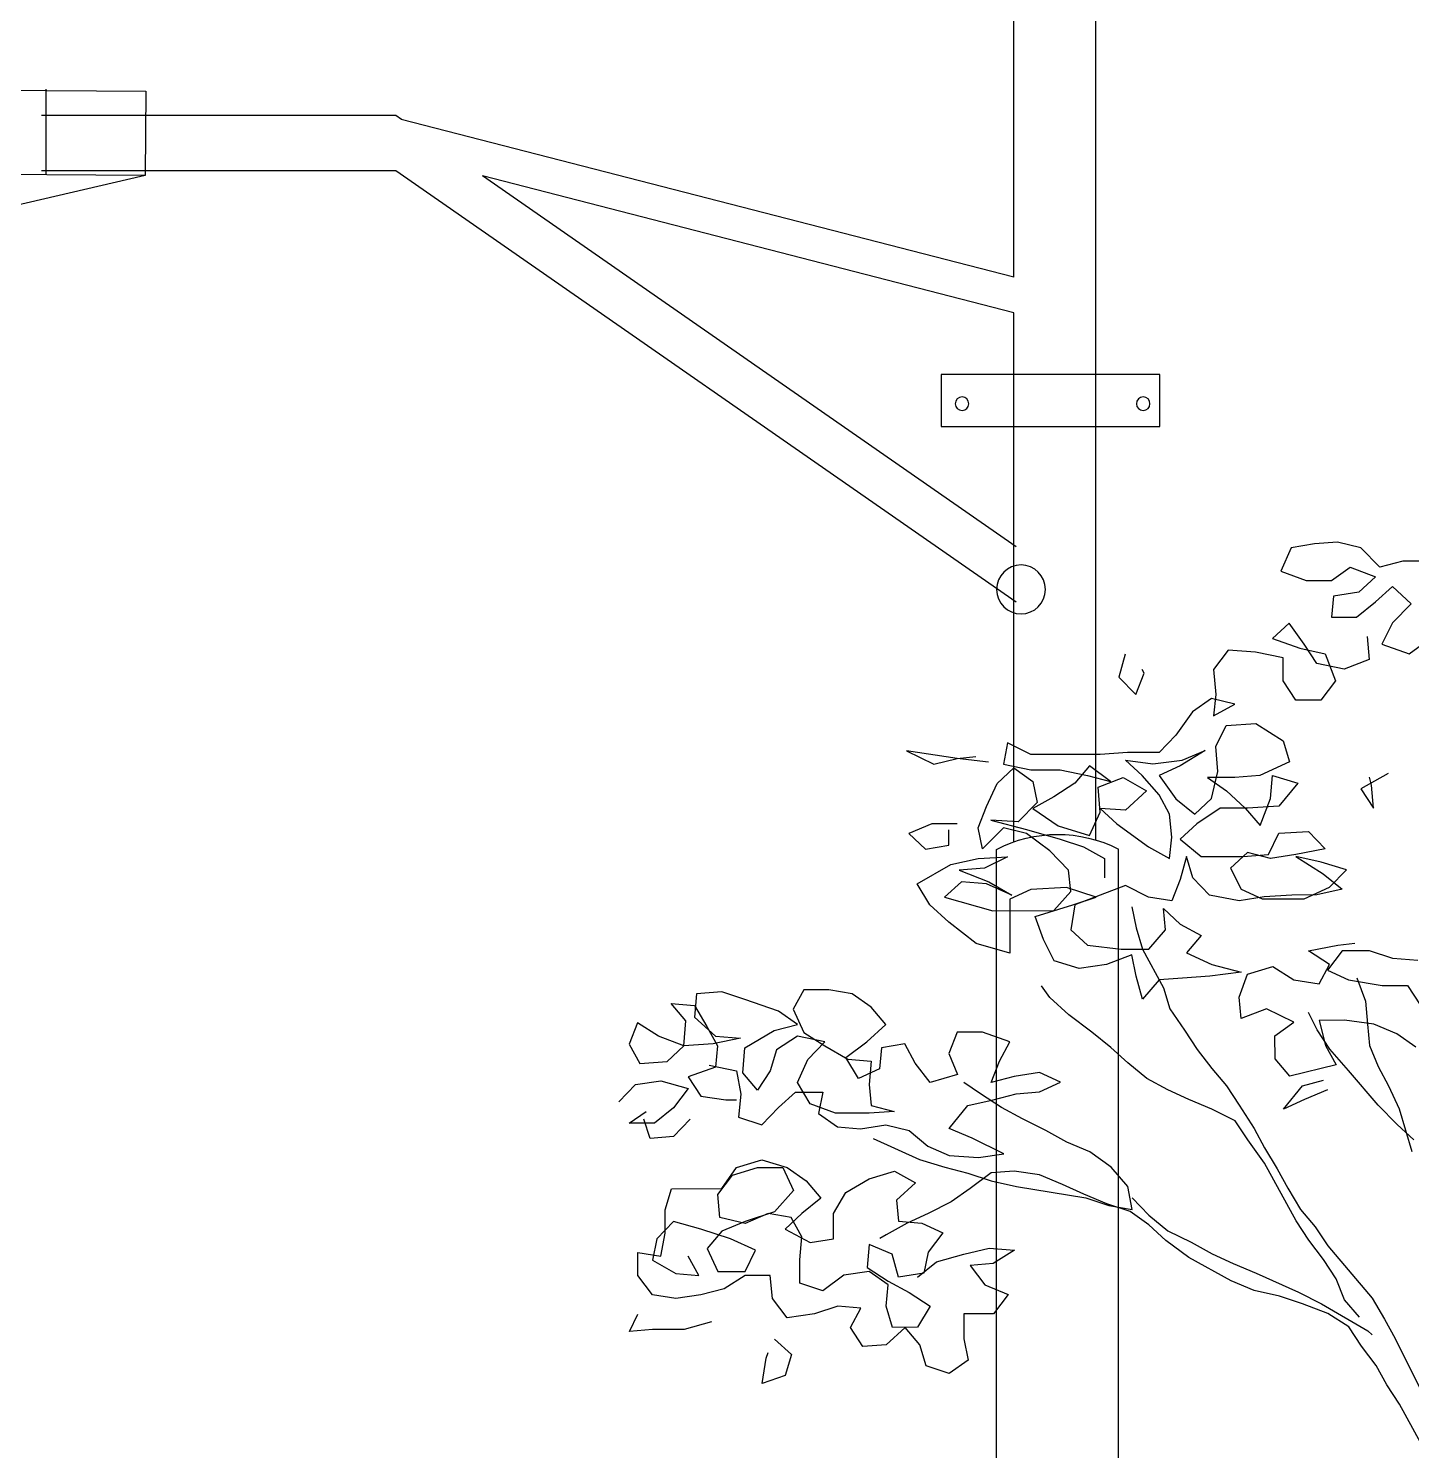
# Model space of a CAD drawing. Header units: inches. Extents: x 295786 to 300745, y 68261 to 70432.
# Drawn here: x 296154.21 to 296194.31, y 70323.54 to 70364.77 of the extents above; entities that cross this region are included whole.
import ezdxf

# ---------------------------------------------------------------- set-up
doc = ezdxf.new("R2010")
doc.units = ezdxf.units.IN
doc.header["$MEASUREMENT"] = 0
for name, color, linetype in [('new line', 2, 'Continuous'), ('POLE', 3, 'Continuous'), ('Tree', 102, 'Continuous')]:
    doc.layers.add(name, color=color, linetype=linetype)

# ---------------------------------------------------------------- blocks, each defined once
blk = doc.blocks.new('SINGLE POST')
at = {"layer": 'POLE', "color": 9}
for p, q in [((118123.337, 38241.697, 6.686), (118123.336, 38266.299, 6.686)), ((118125.716, 38241.723, 6.686), (118125.715, 38264.552, 6.686)), ((118163.091, 38247.189, 6.686), (118150.879, 38247.12, 6.686)), ((118150.879, 38247.12, 6.686), (118150.897, 38244.669, 6.686)), ((118153.782, 38247.179, 6.686), (118153.782, 38244.712, 6.686)), ((118125.716, 38241.723, 6.686), (118143.477, 38246.301, 6.686)), ((118150.897, 38244.669, 6.686), (118168.283, 38244.801, 6.686)), ((118150.897, 38244.669, 6.686), (118168.283, 38244.801, 6.686)), ((118125.716, 38240.692, 6.686), (118141.115, 38244.661, 6.686)), ((118150.897, 38244.669, 6.686), (118157.791, 38243.081, 6.686)), ((118123.338, 38225.412, 6.686), (118123.337, 38241.697, 6.686)), ((118125.717, 38225.355, 6.686), (118125.716, 38240.692, 6.686)), ((118122.677, 38147.414, 6.686), (118122.677, 38225.147, 6.686)), ((118126.218, 38147.405, 6.686), (118126.218, 38225.138, 6.686))]:
    blk.add_line(p, q, dxfattribs=at)
at = {"layer": 'POLE', "color": 9, "elevation": 6.686}
for points in [[(118143.471, 38246.299), (118143.631, 38246.41), (118153.909, 38246.41)], [(118125.646, 38232.3), (118143.631, 38244.806), (118153.909, 38244.806)], [(118125.646, 38233.904), (118141.115, 38244.661)]]:
    blk.add_lwpolyline(points, dxfattribs=at)
blk.add_lwpolyline([(118121.483, 38238.906), (118127.817, 38238.906), (118127.817, 38237.399), (118121.483, 38237.399)], close=True, dxfattribs=at)
at = {"layer": 'POLE', "color": 9}
for centre, radius in [((118121.962, 38238.057, 6.686), 0.197), ((118127.215, 38238.057, 6.686), 0.197), ((118125.504, 38232.674, 6.686), 0.709)]:
    blk.add_circle(centre, radius, dxfattribs=at)
blk.add_arc((118124.439, 38221.712, 6.686), 3.86, 62.5635, 117.1538, dxfattribs=at)
blk = doc.blocks.new('T2')
at = {"layer": 'Tree'}
for p, q in [((20.452, 277.476), (21.428, 278.468)), ((21.428, 278.468), (22.62, 278.765)), ((22.62, 278.765), (23.811, 278.665)), ((23.811, 278.665), (25.002, 278.465)), ((25.002, 278.465), (25.542, 277.273)), ((17.962, 277.776), (19.261, 277.775)), ((19.261, 277.775), (20.452, 277.476)), ((21.968, 277.475), (20.668, 276.98)), ((22.942, 276.779), (21.968, 277.475)), ((20.668, 276.98), (21.534, 276.185)), ((24.242, 276.778), (22.942, 276.779)), ((25.542, 277.273), (24.242, 276.778)), ((19.801, 276.484), (18.826, 275.591)), ((20.667, 275.689), (19.801, 276.484)), ((21.534, 276.185), (22.833, 275.985)), ((22.833, 275.985), (22.941, 274.893)), ((18.826, 275.591), (19.8, 274.598)), ((21.641, 274.894), (20.667, 275.689)), ((19.8, 274.598), (20.34, 273.505)), ((22.941, 274.893), (21.641, 274.894)), ((24.347, 273.502), (25.106, 274.593)), ((25.106, 274.593), (25.972, 273.798)), ((18.932, 273.01), (17.849, 273.805)), ((21.098, 273.902), (20.989, 272.71)), ((25.972, 273.798), (24.564, 273.303)), ((20.34, 273.505), (18.932, 273.01)), ((24.564, 273.303), (23.264, 273.006)), ((23.696, 272.509), (24.347, 273.502)), ((25.429, 272.806), (26.838, 273.103)), ((26.838, 273.103), (28.246, 273.201)), ((28.246, 273.201), (29.003, 272.207)), ((20.989, 272.71), (22.288, 272.213)), ((22.288, 272.213), (23.696, 272.509)), ((23.264, 273.006), (22.721, 271.617)), ((25.428, 271.615), (25.429, 272.806)), ((33.552, 272.998), (33.876, 271.806)), ((22.721, 271.617), (23.478, 270.623)), ((24.777, 270.622), (25.428, 271.615)), ((29.003, 272.207), (28.893, 270.917)), ((32.577, 272.006), (32.685, 272.204)), ((33.009, 270.913), (32.577, 272.006)), ((33.876, 271.806), (33.009, 270.913)), ((28.893, 270.917), (29, 269.825)), ((23.478, 270.623), (24.777, 270.622)), ((27.918, 270.421), (29.11, 270.718)), ((29, 269.825), (27.918, 270.421)), ((29.11, 270.718), (30.084, 270.022)), ((26.834, 269.429), (25.425, 268.537)), ((28.35, 269.329), (26.834, 269.429)), ((30.084, 270.022), (30.949, 268.83)), ((28.891, 268.236), (28.35, 269.329)), ((30.949, 268.83), (31.814, 267.936)), ((25.425, 268.537), (25.099, 267.445)), ((28.781, 266.946), (28.891, 268.236)), ((30.623, 267.54), (29.432, 268.037)), ((29.432, 268.037), (30.731, 267.242)), ((31.814, 267.936), (33.439, 267.935)), ((33.439, 267.935), (34.847, 267.834)), ((38.421, 267.831), (39.613, 268.426)), ((39.613, 268.426), (39.828, 267.334)), ((42.211, 267.629), (44.811, 268.024)), ((44.811, 268.024), (43.402, 267.331)), ((25.099, 267.445), (26.615, 266.749)), ((32.139, 267.34), (30.623, 267.54)), ((30.731, 267.242), (31.813, 266.745)), ((33.547, 267.537), (32.139, 267.34)), ((32.68, 266.744), (33.547, 267.537)), ((34.304, 266.445), (35.388, 267.238)), ((34.847, 267.834), (38.421, 267.831)), ((35.388, 267.238), (36.145, 266.344)), ((39.828, 267.334), (38.42, 267.037)), ((40.586, 267.432), (42.211, 267.629)), ((42.211, 267.629), (41.237, 267.729)), ((43.402, 267.331), (42.211, 267.629)), ((20.008, 266.854), (21.416, 266.058)), ((20.874, 266.257), (20.983, 266.654)), ((25.965, 266.75), (24.665, 266.353)), ((26.072, 265.558), (25.965, 266.75)), ((26.615, 266.749), (27.914, 266.649)), ((27.914, 266.649), (29.322, 266.647)), ((29.322, 266.647), (28.347, 265.953)), ((29.105, 265.556), (28.781, 266.946)), ((31.813, 266.745), (30.946, 265.554)), ((31.812, 265.752), (32.68, 266.744)), ((33.654, 266.644), (32.462, 265.95)), ((34.953, 266.146), (33.654, 266.644)), ((35.496, 266.742), (34.304, 266.445)), ((36.904, 267.038), (35.496, 266.742)), ((38.42, 267.037), (36.904, 267.038)), ((39.287, 267.135), (38.311, 266.441)), ((40.152, 266.34), (39.287, 267.135)), ((20.765, 265.066), (20.874, 266.257)), ((21.416, 266.058), (20.765, 265.066)), ((24.665, 266.353), (25.638, 265.161)), ((28.347, 265.953), (27.371, 265.061)), ((31.27, 264.76), (31.812, 265.752)), ((32.462, 265.95), (33.544, 264.956)), ((34.844, 264.856), (34.953, 266.146)), ((36.145, 266.344), (37.227, 265.648)), ((38.311, 266.441), (38.093, 265.349)), ((40.693, 265.149), (40.152, 266.34)), ((25.638, 265.161), (27.263, 265.061)), ((26.612, 264.168), (26.072, 265.558)), ((27.371, 265.061), (26.612, 264.168)), ((27.263, 265.061), (28.671, 265.06)), ((28.671, 265.06), (29.861, 264.264)), ((29.97, 264.761), (29.105, 265.556)), ((30.946, 265.554), (29.97, 264.761)), ((33.544, 264.956), (34.844, 265.054)), ((34.844, 265.054), (33.977, 264.261)), ((38.31, 265.051), (37.009, 264.159)), ((37.227, 265.648), (38.31, 265.051)), ((38.093, 265.349), (39.067, 264.356)), ((41.125, 264.056), (40.693, 265.149)), ((31.16, 263.568), (31.27, 264.76)), ((35.384, 263.664), (34.844, 264.856)), ((40.475, 264.454), (38.634, 263.959)), ((39.067, 264.356), (40.475, 264.454)), ((24.121, 263.872), (23.254, 262.979)), ((25.637, 263.771), (24.121, 263.872)), ((26.177, 262.679), (25.637, 263.771)), ((29.861, 264.264), (30.727, 263.469)), ((31.268, 262.476), (31.16, 263.568)), ((33.977, 264.261), (32.351, 263.071)), ((37.009, 264.159), (35.384, 263.664)), ((38.634, 263.959), (36.9, 263.464)), ((37.441, 262.868), (38.633, 263.761)), ((38.633, 263.761), (39.825, 264.057)), ((39.825, 264.057), (40.907, 262.964)), ((40.907, 262.964), (41.125, 264.056)), ((42.208, 264.254), (43.507, 264.253)), ((42.64, 263.162), (42.641, 263.956)), ((43.507, 264.253), (44.698, 263.755)), ((44.698, 263.755), (43.831, 262.962)), ((23.254, 262.979), (24.77, 262.68)), ((30.727, 263.469), (29.643, 262.577)), ((32.351, 263.071), (31.268, 262.476)), ((35.709, 263.068), (34.625, 262.473)), ((36.9, 263.464), (35.709, 263.068)), ((36.465, 261.876), (37.441, 262.868)), ((43.831, 262.962), (42.64, 263.162)), ((22.169, 261.888), (23.47, 262.284)), ((24.769, 262.581), (23.361, 261.689)), ((23.47, 262.284), (24.769, 262.581)), ((24.77, 262.68), (26.069, 262.48)), ((26.069, 262.48), (27.261, 262.777)), ((27.477, 262.579), (26.177, 262.679)), ((27.261, 262.777), (28.126, 261.982)), ((29.643, 262.577), (27.477, 262.579)), ((30.075, 261.484), (30.401, 262.576)), ((30.401, 262.576), (30.725, 261.385)), ((34.625, 262.473), (34.624, 261.481)), ((41.123, 262.468), (39.607, 262.568)), ((39.607, 262.568), (40.798, 261.972)), ((42.531, 262.169), (41.123, 262.468)), ((44.263, 261.175), (42.531, 262.169)), ((23.035, 260.994), (22.169, 261.888)), ((23.361, 261.689), (22.385, 260.895)), ((28.126, 261.982), (27.584, 260.891)), ((29.208, 260.592), (30.075, 261.484)), ((30.725, 261.385), (31.157, 260.292)), ((36.356, 260.784), (36.465, 261.876)), ((42.097, 261.871), (40.58, 261.277)), ((40.798, 261.972), (42.097, 261.871)), ((22.385, 260.895), (23.684, 260.596)), ((24.334, 260.397), (23.035, 260.994)), ((27.584, 260.891), (26.5, 260.395)), ((32.349, 260.49), (33.54, 261.084)), ((33.54, 261.084), (36.139, 260.089)), ((35.056, 260.487), (36.573, 260.983)), ((37.221, 259.791), (36.356, 260.784)), ((36.573, 260.983), (38.414, 260.882)), ((38.414, 260.882), (39.496, 260.384)), ((40.58, 261.277), (39.388, 260.583)), ((39.388, 260.583), (40.689, 261.178)), ((40.689, 261.178), (41.988, 261.276)), ((41.988, 261.276), (42.854, 260.481)), ((43.612, 260.083), (44.263, 261.175)), ((23.684, 260.596), (24.984, 260.595)), ((26.5, 260.395), (24.334, 260.397)), ((24.984, 260.595), (26.392, 260.495)), ((26.392, 260.495), (27.691, 260.295)), ((27.691, 260.295), (29.208, 260.592)), ((31.59, 259.895), (30.723, 259.101)), ((31.157, 260.292), (32.349, 260.49)), ((31.48, 258.803), (31.59, 259.895)), ((33.214, 259.993), (32.997, 258.901)), ((36.247, 260.089), (35.056, 260.487)), ((36.139, 260.089), (36.354, 258.799)), ((38.196, 259.492), (36.247, 260.089)), ((39.496, 260.384), (39.494, 257.605)), ((42.854, 260.481), (40.362, 259.788)), ((42.636, 259.19), (43.612, 260.083)), ((40.362, 259.788), (37.221, 259.791)), ((37.762, 258.301), (38.196, 259.492)), ((41.227, 258.1), (42.636, 259.19)), ((30.723, 259.101), (29.639, 258.506)), ((29.639, 258.506), (30.396, 257.612)), ((32.346, 257.809), (31.48, 258.803)), ((32.997, 258.901), (32.671, 257.809)), ((36.354, 258.799), (35.487, 258.005)), ((19.782, 257.323), (20.974, 257.719)), ((20.974, 257.719), (22.382, 257.718)), ((22.599, 258.016), (21.733, 258.116)), ((22.382, 257.718), (23.139, 256.725)), ((24.115, 257.717), (22.599, 258.016)), ((23.031, 257.023), (24.115, 257.717)), ((32.671, 257.809), (31.586, 255.824)), ((33.754, 257.808), (32.346, 257.809)), ((35.487, 258.005), (33.754, 257.808)), ((37.219, 257.209), (37.762, 258.301)), ((39.494, 257.605), (41.227, 258.1)), ((18.483, 257.225), (19.782, 257.323)), ((23.572, 256.03), (23.031, 257.023)), ((29.096, 257.018), (27.579, 256.622)), ((30.396, 257.612), (29.096, 257.018)), ((32.994, 256.419), (33.212, 257.511)), ((33.212, 257.511), (34.511, 257.013)), ((34.511, 257.013), (35.919, 256.813)), ((35.919, 256.813), (37.219, 257.209)), ((22.056, 256.229), (20.322, 255.933)), ((21.622, 256.329), (21.188, 255.138)), ((23.139, 256.725), (22.056, 256.229)), ((24.871, 256.227), (23.572, 256.03)), ((25.955, 256.921), (24.871, 256.227)), ((27.254, 256.523), (25.955, 256.921)), ((27.686, 255.331), (27.254, 256.523)), ((27.579, 256.622), (29.204, 256.422)), ((29.204, 256.422), (30.612, 256.321)), ((30.612, 256.321), (31.803, 256.221)), ((31.803, 256.221), (32.668, 255.228)), ((32.668, 255.228), (32.994, 256.419)), ((19.023, 255.934), (18.372, 254.942)), ((20.322, 255.933), (19.023, 255.934)), ((31.586, 255.824), (31.26, 254.732)), ((37.434, 255.323), (37.867, 255.918)), ((46.639, 254.819), (47.614, 255.513)), ((47.614, 255.513), (48.806, 255.711)), ((48.806, 255.711), (50.105, 255.709)), ((50.105, 255.709), (50.646, 254.716)), ((53.137, 255.211), (54.329, 255.607)), ((54.329, 255.607), (55.629, 255.506)), ((55.629, 255.506), (55.736, 254.315)), ((21.188, 255.138), (21.079, 253.947)), ((27.577, 254.239), (27.686, 255.331)), ((36.458, 254.43), (37.434, 255.323)), ((45.88, 253.926), (46.639, 254.819)), ((51.404, 254.616), (53.137, 255.211)), ((55.736, 254.911), (55.085, 253.819)), ((56.928, 255.009), (55.736, 254.911)), ((56.169, 254.116), (56.928, 255.009)), ((20.754, 253.947), (22.27, 254.144)), ((22.27, 254.144), (23.57, 254.143)), ((23.57, 254.143), (23.244, 252.853)), ((23.678, 253.647), (24.112, 254.54)), ((24.869, 254.043), (26.278, 254.737)), ((25.843, 253.347), (24.869, 254.043)), ((26.278, 254.737), (27.577, 254.239)), ((31.26, 254.732), (30.501, 253.641)), ((35.266, 253.538), (36.458, 254.43)), ((50.646, 254.716), (50.103, 253.525)), ((50.429, 253.922), (51.404, 254.616)), ((55.736, 254.315), (54.652, 253.323)), ((56.276, 252.825), (56.169, 254.116)), ((18.586, 252.758), (19.562, 253.452)), ((19.562, 253.452), (20.754, 253.947)), ((21.079, 253.947), (20.969, 252.855)), ((23.027, 252.655), (23.678, 253.647)), ((25.842, 252.156), (25.843, 253.347)), ((30.501, 253.641), (29.85, 252.649)), ((34.29, 252.744), (35.266, 253.538)), ((39.489, 253.038), (40.898, 253.533)), ((40.898, 253.533), (42.197, 253.532)), ((42.197, 253.532), (42.629, 252.44)), ((46.854, 253.032), (45.88, 253.926)), ((50.103, 253.525), (49.02, 252.831)), ((49.02, 253.03), (50.428, 253.327)), ((50.428, 253.327), (51.51, 252.631)), ((51.62, 253.623), (50.429, 253.922)), ((53.135, 252.729), (51.62, 253.623)), ((54.652, 253.323), (53.352, 253.225)), ((55.085, 253.819), (54.543, 252.827)), ((56.276, 252.825), (57.576, 253.321)), ((57.576, 253.321), (58.66, 254.015)), ((58.66, 254.015), (59.092, 252.922)), ((20.969, 252.855), (20.535, 251.763)), ((22.051, 251.563), (23.027, 252.655)), ((23.244, 252.853), (22.701, 251.861)), ((29.85, 252.649), (29.091, 251.657)), ((33.423, 251.951), (34.29, 252.744)), ((40.03, 252.045), (39.489, 253.038)), ((44.362, 251.942), (44.904, 252.934)), ((44.904, 252.934), (46.095, 252.734)), ((46.095, 252.734), (46.202, 251.642)), ((47.936, 252.237), (46.854, 253.032)), ((49.02, 252.831), (47.827, 252.137)), ((49.885, 252.136), (49.02, 253.03)), ((51.51, 252.631), (51.834, 251.538)), ((53.242, 251.438), (53.135, 252.729)), ((53.352, 253.225), (54.76, 252.926)), ((54.543, 252.827), (54.65, 251.735)), ((54.76, 252.926), (56.276, 252.825)), ((57.141, 252.03), (56.276, 252.825)), ((59.092, 252.922), (58.549, 251.93)), ((22.701, 251.861), (25.083, 251.263)), ((25.083, 251.263), (25.842, 252.156)), ((32.448, 251.158), (33.423, 251.951)), ((40.462, 250.952), (40.03, 252.045)), ((42.629, 252.44), (42.195, 251.348)), ((43.603, 250.95), (44.362, 251.942)), ((47.827, 252.137), (46.636, 252.039)), ((46.636, 252.039), (46.743, 250.848)), ((47.285, 251.145), (47.936, 252.237)), ((50.426, 250.944), (49.885, 252.136)), ((54.975, 251.834), (53.567, 251.537)), ((58.549, 251.93), (57.141, 252.03)), ((20.535, 251.763), (19.992, 250.771)), ((20.533, 249.778), (22.051, 251.563)), ((29.091, 251.657), (28.332, 250.764)), ((31.364, 250.563), (32.448, 251.158)), ((36.888, 250.955), (37.971, 251.451)), ((37.971, 251.451), (39.271, 251.251)), ((39.271, 251.251), (40.462, 250.952)), ((42.195, 251.348), (43.603, 250.95)), ((46.202, 251.642), (47.285, 251.145)), ((51.834, 251.538), (52.483, 250.545)), ((52.483, 250.545), (53.242, 251.438)), ((53.567, 251.537), (53.349, 250.346)), ((54.65, 251.735), (56.058, 251.237)), ((56.058, 251.237), (55.407, 250.245)), ((19.992, 250.771), (19.45, 249.58)), ((23.133, 250.57), (24.324, 250.072)), ((24.433, 250.767), (23.35, 251.066)), ((25.406, 249.575), (24.433, 250.767)), ((28.332, 250.764), (27.681, 249.772)), ((30.28, 250.067), (31.364, 250.563)), ((37.97, 250.458), (36.888, 250.955)), ((39.162, 250.358), (37.97, 250.458)), ((41.003, 250.356), (41.87, 250.951)), ((46.743, 250.848), (46.634, 249.756)), ((50.533, 250.447), (49.125, 250.449)), ((49.125, 250.449), (49.341, 249.356)), ((49.775, 249.852), (50.426, 250.944)), ((51.399, 249.652), (50.533, 250.447)), ((57.465, 251.037), (56.057, 250.641)), ((56.057, 250.641), (56.814, 249.648)), ((58.765, 250.838), (57.465, 251.037)), ((59.63, 249.943), (58.765, 250.838)), ((19.557, 248.786), (20.533, 249.778)), ((24.324, 250.072), (25.406, 249.575)), ((27.681, 249.772), (26.922, 248.581)), ((29.089, 249.572), (30.28, 250.067)), ((38.835, 249.067), (39.919, 249.662)), ((40.353, 250.059), (39.162, 250.358)), ((39.919, 249.662), (41.003, 250.356)), ((41.652, 249.76), (40.353, 250.059)), ((42.625, 248.568), (41.652, 249.76)), ((46.634, 249.756), (45.442, 249.459)), ((48.475, 249.357), (49.775, 249.852)), ((52.265, 248.758), (51.399, 249.652)), ((53.349, 250.346), (53.456, 249.154)), ((54.107, 250.047), (53.565, 250.048)), ((55.407, 250.245), (54.107, 250.047)), ((56.814, 249.648), (57.788, 248.853)), ((19.45, 249.58), (18.798, 247.396)), ((27.246, 247.985), (27.897, 248.977)), ((27.897, 248.977), (29.089, 249.572)), ((37.643, 248.473), (38.835, 249.067)), ((45.442, 249.459), (46.742, 249.359)), ((46.742, 249.359), (48.475, 249.357)), ((49.341, 249.356), (48.366, 248.662)), ((53.456, 249.154), (52.265, 248.758)), ((55.947, 249.053), (56.813, 248.159)), ((58.004, 248.058), (58.33, 249.051)), ((59.088, 248.852), (58.222, 249.448)), ((18.69, 247.992), (19.557, 248.786)), ((26.922, 248.581), (26.379, 247.589)), ((36.56, 247.878), (37.643, 248.473)), ((41.434, 248.072), (42.625, 248.568)), ((44.683, 248.467), (43.708, 247.673)), ((45.875, 248.764), (44.683, 248.467)), ((47.174, 248.564), (45.875, 248.764)), ((48.366, 248.662), (47.174, 248.564)), ((57.788, 248.853), (59.088, 248.852)), ((26.379, 247.589), (25.728, 246.497)), ((26.378, 246.794), (27.246, 247.985)), ((35.368, 247.383), (36.56, 247.878)), ((39.808, 247.28), (41.434, 248.072)), ((43.708, 247.673), (42.624, 247.178)), ((46.524, 248.068), (44.14, 246.978)), ((56.813, 248.159), (58.004, 248.058)), ((24.751, 243.817), (26.378, 246.794)), ((34.284, 246.589), (35.368, 247.383)), ((41.108, 247.08), (39.808, 247.28)), ((42.624, 247.178), (41.108, 247.08)), ((44.14, 246.978), (42.84, 246.582)), ((52.263, 246.971), (50.963, 246.575)), ((53.562, 246.573), (52.263, 246.971)), ((25.728, 246.497), (25.186, 245.505)), ((33.417, 245.597), (34.284, 246.589)), ((36.774, 245.694), (37.966, 246.189)), ((37.966, 246.189), (39.266, 246.386)), ((39.266, 246.386), (40.457, 246.286)), ((40.457, 246.286), (41.539, 245.491)), ((41.648, 246.285), (40.457, 245.889)), ((42.84, 246.582), (41.648, 246.285)), ((45.439, 246.381), (44.355, 245.787)), ((46.738, 245.983), (45.439, 246.381)), ((47.929, 245.287), (46.738, 245.983)), ((50.963, 246.575), (49.987, 245.881)), ((51.179, 246.575), (50.637, 245.384)), ((52.479, 246.574), (51.179, 246.575)), ((53.778, 246.176), (52.479, 246.574)), ((54.319, 245.48), (53.562, 246.573)), ((54.535, 245.182), (53.778, 246.176)), ((25.186, 245.505), (24.535, 244.413)), ((33.199, 244.406), (33.417, 245.597)), ((39.157, 245.592), (35.582, 245)), ((35.691, 245.198), (36.774, 245.694)), ((40.457, 245.889), (39.157, 245.592)), ((41.539, 245.491), (42.513, 244.795)), ((44.355, 245.787), (45.329, 244.892)), ((48.578, 244.195), (47.929, 245.287)), ((49.987, 245.881), (49.228, 244.988)), ((50.637, 245.384), (51.61, 244.291)), ((56.918, 245.478), (54.319, 245.48)), ((57.242, 244.386), (56.918, 245.478)), ((33.2, 245.002), (32.332, 244.109)), ((34.39, 244.604), (33.199, 244.406)), ((33.307, 244.307), (34.499, 244.703)), ((35.582, 245), (34.39, 244.604)), ((34.499, 244.703), (35.691, 245.198)), ((42.513, 244.795), (43.704, 244.199)), ((45.329, 244.892), (45.22, 243.8)), ((49.228, 244.988), (50.202, 244.193)), ((54.426, 243.991), (54.535, 245.182)), ((24.535, 244.413), (23.776, 243.52)), ((24.1, 242.825), (24.751, 243.817)), ((32.332, 244.109), (31.357, 243.316)), ((32.332, 243.613), (33.307, 244.307)), ((43.704, 244.199), (44.787, 243.701)), ((45.22, 243.8), (44.028, 243.702)), ((48.576, 242.904), (48.578, 244.195)), ((50.201, 243.002), (50.744, 243.994)), ((50.202, 244.193), (51.068, 243.398)), ((50.744, 243.994), (51.935, 244.192)), ((51.61, 244.291), (53.126, 243.794)), ((51.935, 244.192), (53.126, 243.694)), ((53.126, 243.694), (54.426, 243.991)), ((53.126, 243.794), (54.317, 243.296)), ((55.4, 243.395), (56.808, 243.791)), ((56.808, 243.791), (57.674, 242.896)), ((57.241, 243.195), (57.242, 244.386)), ((23.776, 243.52), (23.125, 242.528)), ((31.357, 243.316), (30.165, 242.721)), ((31.464, 242.819), (32.332, 243.613)), ((44.028, 243.702), (42.945, 243.207)), ((42.945, 243.207), (43.702, 242.213)), ((44.787, 243.701), (45.869, 243.105)), ((45.869, 243.105), (46.194, 242.906)), ((51.068, 243.398), (49.768, 242.704)), ((53.883, 242.899), (55.4, 243.395)), ((54.317, 243.296), (55.074, 242.402)), ((57.456, 242.003), (57.241, 243.195)), ((23.125, 242.528), (20.848, 239.85)), ((23.341, 241.833), (24.1, 242.825)), ((30.165, 242.721), (29.081, 242.126)), ((30.272, 241.927), (31.464, 242.819)), ((40.562, 242.414), (39.262, 242.316)), ((39.262, 242.316), (40.344, 241.62)), ((41.861, 242.115), (40.562, 242.414)), ((45.543, 242.112), (46.735, 242.608)), ((46.735, 242.608), (46.842, 241.416)), ((49.768, 242.704), (48.576, 242.904)), ((50.308, 241.81), (50.201, 243.002)), ((52.583, 242.305), (53.883, 242.899)), ((55.074, 242.402), (54.531, 241.211)), ((57.674, 242.896), (57.889, 241.804)), ((22.69, 240.841), (23.341, 241.833)), ((27.998, 241.631), (26.806, 241.135)), ((29.081, 242.126), (27.998, 241.631)), ((28.105, 240.737), (30.272, 241.927)), ((40.344, 241.62), (41.535, 241.52)), ((43.268, 241.717), (41.861, 242.115)), ((44.242, 240.922), (43.268, 241.717)), ((43.702, 242.213), (43.918, 241.121)), ((45.217, 240.921), (45.543, 242.112)), ((50.307, 240.619), (50.308, 241.81)), ((53.123, 241.212), (52.583, 242.305)), ((55.506, 241.012), (56.048, 242.004)), ((57.889, 241.804), (56.697, 241.11)), ((58.648, 242.201), (57.456, 242.003)), ((58.647, 241.009), (58.648, 242.201)), ((26.806, 241.135), (24.639, 240.144)), ((41.535, 241.52), (40.776, 240.528)), ((43.918, 241.121), (45.217, 240.921)), ((46.842, 241.416), (45.758, 240.722)), ((45.758, 240.524), (46.734, 241.218)), ((46.734, 241.218), (48.033, 241.018)), ((48.033, 241.018), (49.115, 240.223)), ((51.714, 239.824), (51.824, 241.015)), ((51.824, 241.015), (53.123, 241.014)), ((54.531, 241.211), (53.123, 241.212)), ((53.123, 241.014), (54.206, 240.318)), ((56.697, 241.11), (55.506, 241.012)), ((57.888, 240.017), (58.647, 241.009)), ((22.256, 239.749), (22.69, 240.841)), ((24.639, 240.144), (23.447, 239.55)), ((25.613, 239.945), (26.913, 240.242)), ((26.913, 240.242), (28.105, 240.737)), ((40.776, 240.528), (39.584, 240.032)), ((44.675, 240.127), (43.591, 239.433)), ((45.758, 240.722), (44.675, 240.127)), ((45.865, 239.432), (45.758, 240.524)), ((49.115, 240.223), (50.307, 240.619)), ((54.206, 240.318), (55.397, 240.019)), ((20.848, 239.85), (20.197, 238.758)), ((23.447, 239.55), (21.063, 238.162)), ((21.497, 238.856), (22.256, 239.749)), ((23.121, 239.053), (24.422, 239.549)), ((24.422, 239.549), (25.613, 239.945)), ((39.584, 240.032), (40.342, 239.039)), ((43.591, 239.433), (44.24, 238.341)), ((45.539, 238.34), (45.865, 239.432)), ((47.165, 239.331), (48.356, 239.429)), ((48.356, 239.429), (49.547, 239.031)), ((50.955, 238.832), (51.714, 239.824)), ((55.397, 240.019), (56.696, 239.82)), ((56.696, 239.82), (57.888, 240.017)), ((20.197, 238.758), (19.654, 237.766)), ((22.038, 238.359), (23.121, 239.053)), ((40.342, 239.039), (41.858, 239.038)), ((41.858, 239.038), (41.856, 237.747)), ((47.705, 238.338), (47.165, 239.331)), ((49.547, 239.031), (50.955, 238.832)), ((59.077, 238.13), (58.645, 239.024)), ((21.063, 238.162), (20.846, 237.963)), ((21.387, 237.367), (22.038, 238.359)), ((44.131, 237.447), (44.89, 238.34)), ((44.24, 238.341), (45.539, 238.34)), ((44.89, 238.34), (45.863, 237.446)), ((47.055, 237.346), (47.705, 238.338)), ((54.854, 238.63), (56.261, 238.231)), ((56.261, 238.231), (57.886, 238.23)), ((57.886, 238.23), (59.077, 238.13)), ((19.654, 237.766), (18.027, 234.491)), ((20.628, 236.375), (21.387, 237.367)), ((41.856, 237.747), (41.639, 236.655)), ((43.805, 236.356), (44.131, 237.447)), ((45.863, 237.446), (47.055, 237.346)), ((51.604, 237.739), (50.736, 236.945)), ((41.639, 236.655), (42.613, 235.96)), ((50.736, 236.945), (51.06, 235.853)), ((52.036, 236.746), (51.928, 237.044)), ((52.251, 235.455), (52.036, 236.746)), ((20.085, 235.383), (20.628, 236.375)), ((42.613, 235.96), (43.805, 236.356)), ((51.06, 235.853), (52.251, 235.455)), ((19.434, 234.391), (20.085, 235.383)), ((18.349, 232.406), (19.434, 234.391))]:
    blk.add_line(p, q, dxfattribs=at)

msp = doc.modelspace()

# ---------------------------------------------------------------- block references
at = {"layer": 'new line', "xscale": -1}
msp.add_blockref('SINGLE POST', (414308.49392693, 32115.82824278, -6.68587187), dxfattribs=at)
at = {"layer": 'Tree', "xscale": -0.5632000000000001, "yscale": 0.5632000000000001, "zscale": 0.5632000000000001}
msp.add_blockref('T2', (296204.90782938, 70192.87553544), dxfattribs=at)

doc.saveas('drawing.dxf')
